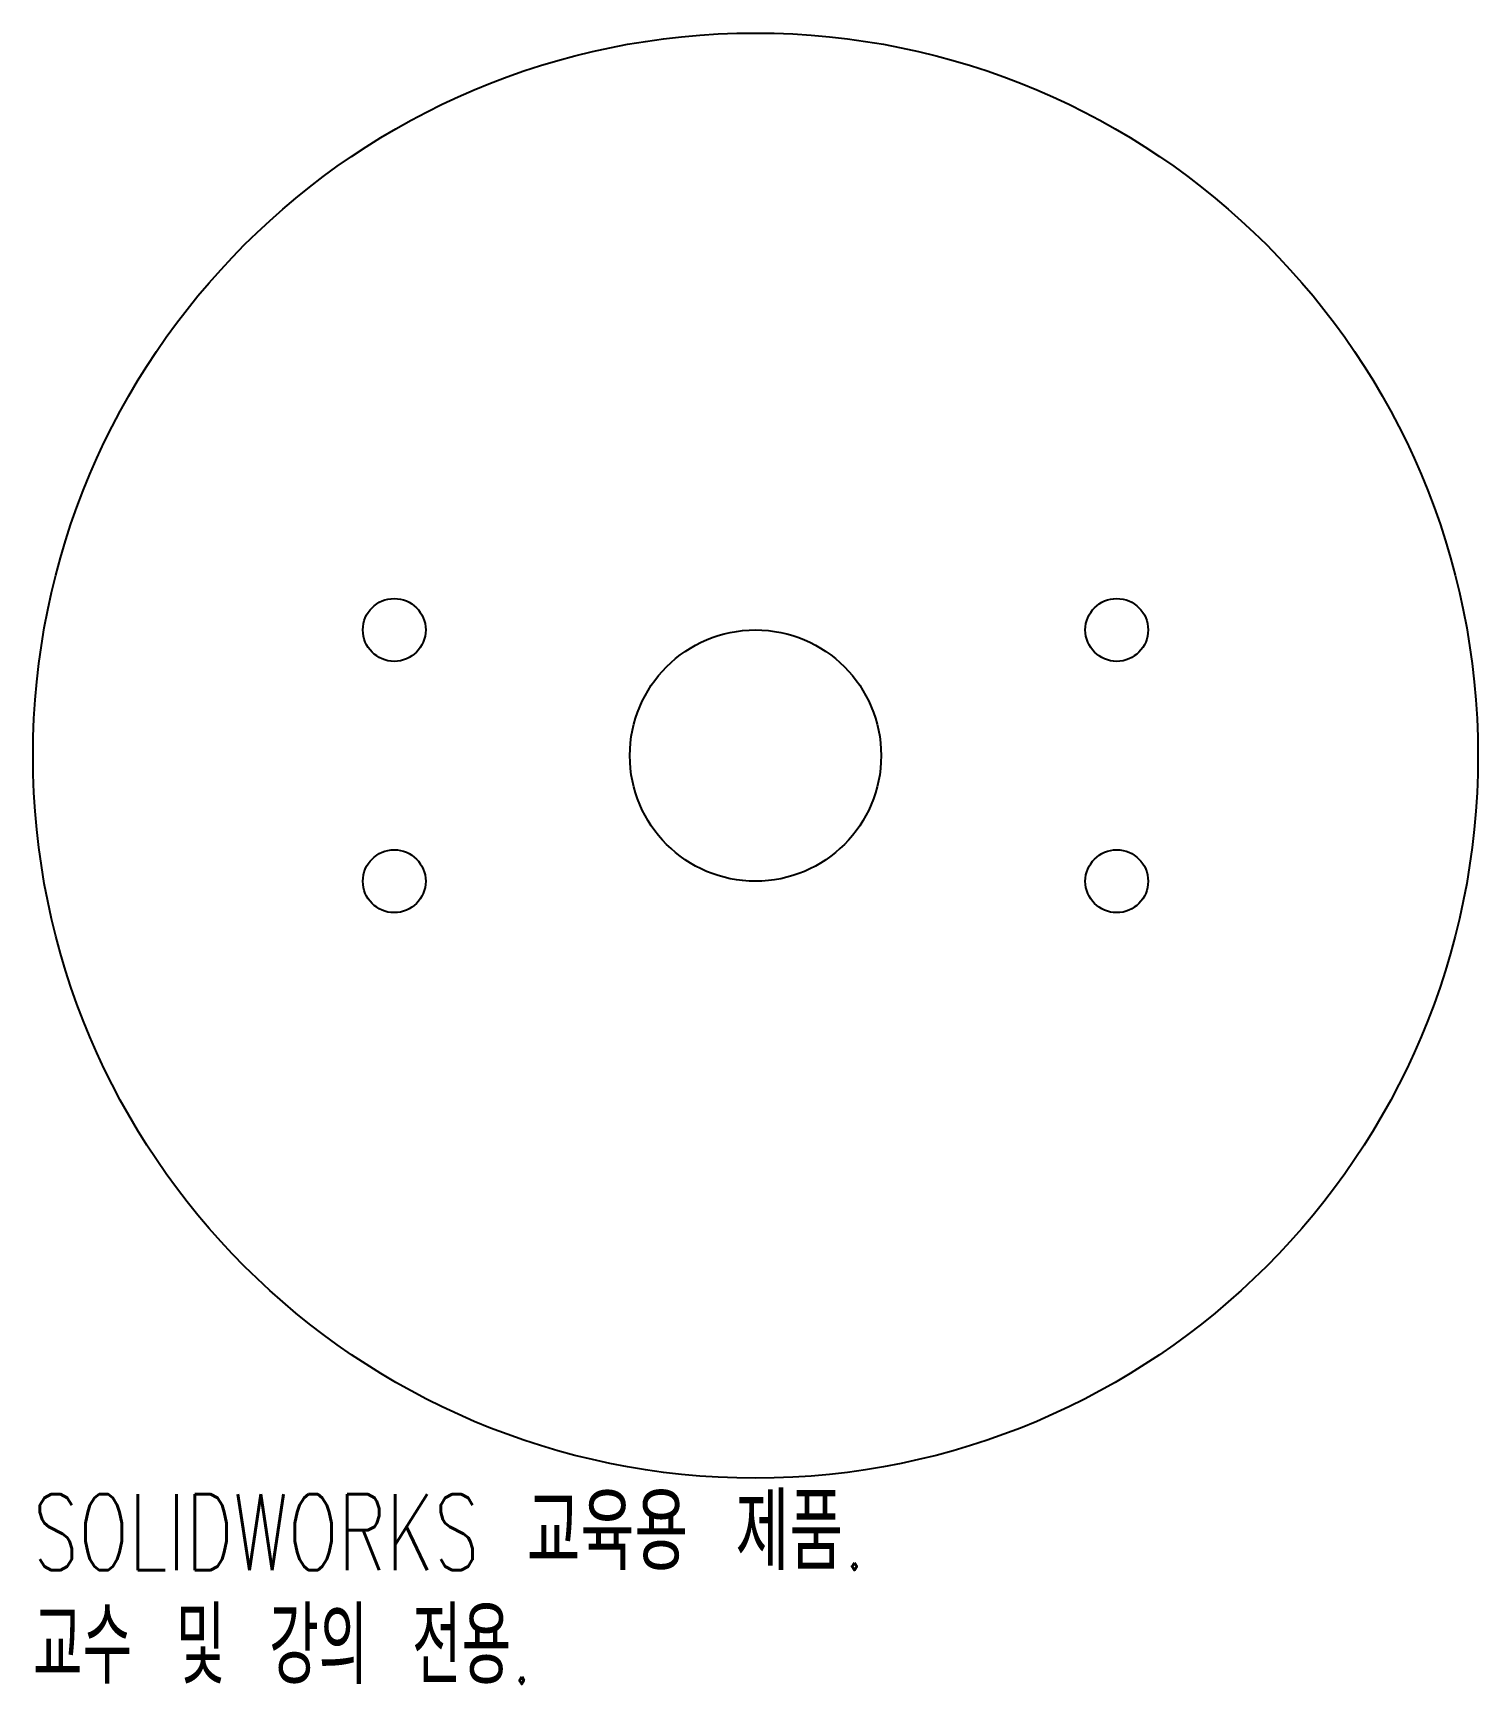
# Model space of a CAD drawing. Header units: millimetres. Extents: x -46 to 46, y -59 to 46.
import ezdxf

# ---------------------------------------------------------------- set-up
doc = ezdxf.new("R2010")
doc.units = ezdxf.units.MM
doc.styles.add('SLDTEXTSTYLE0', font='TXT', dxfattribs={"width": 0.7, "bigfont": 'bigfont'})
doc.styles.add('SLDTEXTSTYLE1', font='TXT', dxfattribs={"width": 0.645455, "bigfont": 'bigfont'})

msp = doc.modelspace()

# ---------------------------------------------------------------- linework, layer by layer
at = {"color": 7, "linetype": 'Continuous', "lineweight": 25}
for centre, radius in [((0, 0), 46), ((-23, 8), 2), ((23, 8), 2), ((0, 0), 8), ((-23, -8), 2), ((23, -8), 2)]:
    msp.add_circle(centre, radius, dxfattribs=at)

# ---------------------------------------------------------------- texts
at = {"color": 7, "linetype": 'Continuous', "char_height": 4.8336, "attachment_point": 1}
for s, insert, style in [('SOLIDWORKS 교육용 제품.', (-46, -47.02), 'SLDTEXTSTYLE0'), ('교수 및 강의 전용.', (-46, -54.27), 'SLDTEXTSTYLE1')]:
    msp.add_mtext(s, dxfattribs=dict(at, insert=insert, style=style))

doc.saveas('drawing.dxf')
